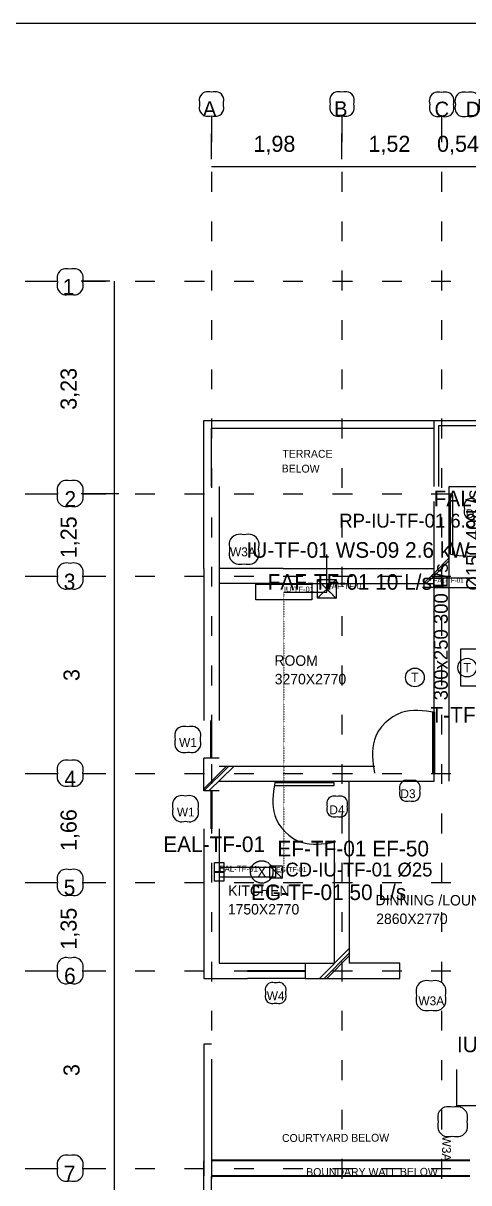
# Model space of a CAD drawing. Header units: millimetres. Extents: x 30 to 56197, y -4580 to 38782.
# Drawn here: x 24190 to 31346, y 20162 to 38782 of the extents above; entities that cross this region are included whole.
import ezdxf
from ezdxf.enums import TextEntityAlignment as Align

# ---------------------------------------------------------------- set-up
doc = ezdxf.new("R2010")
doc.units = ezdxf.units.MM
doc.linetypes.add('DASHED', pattern=[1.524, 1.27, -0.254])
doc.linetypes.add('DOT', pattern=[0.508, 0, -0.508])
for name, color, linetype in [('A-ARCH-REF', 8, 'CONTINUOUS'), ('M-ANNO', 7, 'CONTINUOUS'), ('M-CTRL', 200, 'CONTINUOUS'), ('M-DUCT-EXHS', 6, 'DASHED'), ('M-DUCT-FRSH', 4, 'DASHED'), ('M-EQPM', 1, 'CONTINUOUS'), ('M-PIPE-COND', 140, 'DOT'), ('M-PIPE-REFG', 30, 'CONTINUOUS')]:
    doc.layers.add(name, color=color, linetype=linetype)

msp = doc.modelspace()

# ---------------------------------------------------------------- linework, layer by layer
at = {"layer": 'A-ARCH-REF'}
for p, q in [((2132, 38782), (56197, 38782)), ((27211, 37287), (27211, 36869)), ((29306, 37287), (29306, 36869)), ((30906, 37287), (30906, 36869)), ((27211, 36599), (27211, 37010)), ((29306, 36599), (29306, 37010)), ((29306, 36599), (29306, 37010)), ((27211, 36481), (29306, 36481)), ((27211, 36393), (27211, 36075)), ((29306, 36481), (30906, 36481)), ((29306, 36393), (29306, 36075)), ((30906, 36481), (31477, 36481)), ((30906, 36393), (30906, 36075)), ((27211, 35598), (27211, 35281)), ((29306, 35598), (29306, 35281)), ((30906, 35598), (30906, 35281)), ((24222, 34639), (24746, 34639)), ((25581, 34639), (25122, 34639)), ((25140, 34639), (25516, 34639)), ((25652, 34639), (25652, 31226)), ((25987, 34639), (26305, 34639)), ((26782, 34639), (27099, 34639)), ((27211, 34810), (27211, 34492)), ((27576, 34639), (27894, 34639)), ((28364, 34639), (28682, 34639)), ((29159, 34639), (29477, 34639)), ((29306, 34810), (29306, 34492)), ((29953, 34639), (30271, 34639)), ((30742, 34639), (31059, 34639)), ((30906, 34810), (30906, 34492)), ((27211, 34015), (27211, 33698)), ((29306, 34015), (29306, 33698)), ((30906, 34015), (30906, 33698)), ((27211, 33221), (27211, 32903)), ((29306, 33221), (29306, 32903)), ((30906, 33221), (30906, 32903)), ((27088, 32403), (31030, 32403)), ((27088, 31344), (27088, 32403)), ((27211, 32432), (27211, 32115)), ((29306, 32432), (29306, 32115)), ((30789, 31344), (30789, 32403)), ((30789, 32403), (34202, 32403)), ((30906, 32432), (30906, 32115)), ((27211, 32279), (30789, 32279)), ((27211, 31344), (27211, 32279)), ((30865, 31344), (30865, 32321)), ((30865, 32321), (34119, 32321)), ((27211, 31638), (27211, 31320)), ((29306, 31638), (29306, 31320)), ((30906, 31638), (30906, 31320)), ((27088, 30026), (27088, 31344)), ((27335, 31344), (27335, 30026)), ((31030, 26613), (31030, 31344)), ((31030, 31344), (32107, 31344)), ((24222, 31226), (24746, 31226)), ((25728, 31226), (25122, 31226)), ((25728, 31226), (25122, 31226)), ((25140, 31226), (25516, 31226)), ((25652, 31226), (25652, 29902)), ((25987, 31226), (26305, 31226)), ((26782, 31226), (27099, 31226)), ((27576, 31226), (27894, 31226)), ((28364, 31226), (28682, 31226)), ((29159, 31226), (29477, 31226)), ((29953, 31226), (30271, 31226)), ((30742, 31226), (31059, 31226)), ((30789, 26613), (30789, 31103)), ((31089, 31203), (31048, 31203)), ((31048, 31203), (31048, 30255)), ((31089, 30255), (31089, 31203)), ((27211, 30844), (27211, 30526)), ((29306, 30844), (29306, 30526)), ((30906, 30844), (30906, 30526)), ((31030, 30196), (30789, 29949)), ((27088, 30026), (27088, 27584)), ((27211, 30055), (27211, 29737)), ((27335, 30026), (27335, 27584)), ((28364, 30026), (27335, 30026)), ((28364, 30026), (30789, 30026)), ((29306, 30055), (29306, 29737)), ((31030, 30155), (30789, 29908)), ((30789, 29785), (30789, 30026)), ((30906, 30055), (30906, 29737)), ((24222, 29902), (24746, 29902)), ((25140, 29902), (25516, 29902)), ((25652, 29902), (25652, 26736)), ((25987, 29902), (26305, 29902)), ((26782, 29902), (27099, 29902)), ((27576, 29902), (27894, 29902)), ((28364, 29902), (28682, 29902)), ((29159, 29902), (29477, 29902)), ((29953, 29902), (30271, 29902)), ((30789, 29949), (30618, 29785)), ((30789, 29908), (30659, 29785)), ((30742, 29902), (31059, 29902)), ((28364, 29785), (27335, 29785)), ((28364, 29785), (30789, 29785)), ((27211, 29261), (27211, 28943)), ((29306, 29261), (29306, 28943)), ((30906, 29261), (30906, 28943)), ((27211, 28466), (27211, 28149)), ((29306, 28466), (29306, 28149)), ((30906, 28466), (30906, 28149)), ((27205, 26978), (27205, 27584)), ((27211, 27678), (27211, 27360)), ((27217, 26978), (27217, 27584)), ((29306, 27678), (29306, 27360)), ((30765, 27713), (30765, 26736)), ((30801, 26736), (30801, 27713)), ((30906, 27678), (30906, 27360)), ((27335, 26978), (27088, 26978)), ((27088, 26454), (27088, 26978)), ((27088, 26489), (27452, 26854)), ((27093, 26454), (27494, 26854)), ((27170, 26454), (27576, 26854)), ((27211, 26884), (27211, 26566)), ((27335, 26854), (29836, 26854)), ((29306, 26884), (29306, 26566)), ((30906, 26884), (30906, 26566)), ((24222, 26736), (24746, 26736)), ((25140, 26736), (25516, 26736)), ((25652, 26736), (25652, 24983)), ((25987, 26736), (26305, 26736)), ((26782, 26736), (27099, 26736)), ((27576, 26736), (27894, 26736)), ((28364, 26736), (28682, 26736)), ((29159, 26736), (29477, 26736)), ((29953, 26736), (30271, 26736)), ((30742, 26736), (31059, 26736)), ((30765, 26736), (30801, 26736)), ((27335, 26454), (27088, 26454)), ((27205, 26454), (27205, 25848)), ((27217, 26454), (27217, 25848)), ((27335, 26613), (29836, 26613)), ((29182, 26583), (28223, 26583)), ((28223, 26542), (29182, 26542)), ((29182, 26542), (29182, 26583)), ((29424, 25660), (29424, 26613)), ((29836, 26613), (30789, 26613)), ((27211, 26089), (27211, 25771)), ((29306, 26089), (29306, 25771)), ((30906, 26089), (30906, 25771)), ((27088, 25848), (27088, 23441)), ((27335, 25848), (27335, 23688)), ((29182, 25660), (29182, 23688)), ((29424, 25660), (29424, 23688)), ((27211, 25301), (27211, 24983)), ((29306, 25301), (29306, 24983)), ((30906, 25301), (30906, 24983)), ((24222, 24983), (24746, 24983)), ((25140, 24983), (25516, 24983)), ((25652, 24983), (25652, 23565)), ((25987, 24983), (26305, 24983)), ((26782, 24983), (27099, 24983)), ((27576, 24983), (27894, 24983)), ((28364, 24983), (28682, 24983)), ((29159, 24983), (29477, 24983)), ((29953, 24983), (30271, 24983)), ((30742, 24983), (31059, 24983)), ((27211, 24506), (27211, 24189)), ((29306, 24506), (29306, 24189)), ((30906, 24506), (30906, 24189)), ((28947, 23441), (29424, 23924)), ((29023, 23441), (29424, 23847)), ((27211, 23712), (27211, 23394)), ((27335, 23688), (27794, 23688)), ((27794, 23688), (28718, 23688)), ((28718, 23688), (28718, 23441)), ((28723, 23688), (29182, 23688)), ((29065, 23441), (29424, 23806)), ((29306, 23712), (29306, 23394)), ((30236, 23688), (29424, 23688)), ((30236, 23441), (30236, 23688)), ((30906, 23712), (30906, 23394)), ((24222, 23565), (24746, 23565)), ((25140, 23565), (25516, 23565)), ((25652, 23565), (25652, 20393)), ((25987, 23565), (26305, 23565)), ((26782, 23565), (27099, 23565)), ((27576, 23565), (27894, 23565)), ((27794, 23571), (28718, 23571)), ((27794, 23559), (28718, 23559)), ((28364, 23565), (28682, 23565)), ((29159, 23565), (29477, 23565)), ((29953, 23565), (30271, 23565)), ((30742, 23565), (31059, 23565)), ((27088, 23441), (27335, 23441)), ((27335, 23441), (27794, 23441)), ((28718, 23441), (27794, 23441)), ((28718, 23441), (29424, 23441)), ((29424, 23441), (30236, 23441)), ((27211, 22923), (27211, 22606)), ((29306, 22923), (29306, 22606)), ((30906, 22923), (30906, 22606)), ((27211, 22388), (27088, 22388)), ((27088, 22388), (27088, 20275)), ((27211, 22147), (27211, 20523)), ((27211, 22129), (27211, 21811)), ((29306, 22129), (29306, 21811)), ((30906, 22129), (30906, 21811)), ((27211, 21335), (27211, 21017)), ((29306, 21335), (29306, 21017)), ((30906, 21335), (30906, 21017)), ((27088, 18404), (27088, 20517)), ((27211, 20546), (27211, 20228)), ((31360, 20523), (27211, 20523)), ((31360, 20517), (27211, 20517)), ((29306, 20546), (29306, 20228)), ((30906, 20546), (30906, 20228)), ((24222, 20393), (24746, 20393)), ((25140, 20393), (25516, 20393)), ((25652, 20393), (25652, 17227)), ((25987, 20393), (26305, 20393)), ((26782, 20393), (27099, 20393)), ((27576, 20393), (27894, 20393)), ((28364, 20393), (28682, 20393)), ((29159, 20393), (29477, 20393)), ((29953, 20393), (30271, 20393)), ((30742, 20393), (31059, 20393)), ((31360, 20275), (27211, 20275)), ((27211, 18645), (27211, 20264)), ((31360, 20264), (27211, 20264))]:
    msp.add_line(p, q, dxfattribs=at)
for points in [[(27214, 37675), (27108, 37675), (27023, 37590), (27023, 37484)], [(27405, 37484), (27405, 37590), (27320, 37675), (27214, 37675)], [(29309, 37675), (29203, 37675), (29118, 37590), (29118, 37484)], [(29500, 37484), (29500, 37590), (29415, 37675), (29309, 37675)], [(30909, 37670), (30804, 37670), (30718, 37584), (30718, 37478)], [(31101, 37478), (31101, 37584), (31015, 37670), (30909, 37670)], [(31321, 37670), (31216, 37670), (31130, 37584), (31130, 37478)], [(31513, 37478), (31513, 37584), (31427, 37670), (31321, 37670)], [(27023, 37484), (27023, 37379), (27108, 37293), (27214, 37293)], [(27214, 37293), (27320, 37293), (27405, 37379), (27405, 37484)], [(29118, 37484), (29118, 37379), (29203, 37293), (29309, 37293)], [(29309, 37293), (29415, 37293), (29500, 37379), (29500, 37484)], [(30718, 37478), (30718, 37373), (30804, 37287), (30909, 37287)], [(30909, 37287), (31015, 37287), (31101, 37373), (31101, 37478)], [(31130, 37478), (31130, 37373), (31216, 37287), (31321, 37287)], [(31321, 37287), (31427, 37287), (31513, 37373), (31513, 37478)], [(24943, 34833), (24831, 34833), (24740, 34742), (24740, 34630)], [(25146, 34630), (25146, 34742), (25055, 34833), (24943, 34833)], [(24740, 34630), (24740, 34518), (24831, 34427), (24943, 34427)], [(24943, 34427), (25055, 34427), (25146, 34518), (25146, 34630)], [(24943, 31432), (24831, 31432), (24740, 31341), (24740, 31229)], [(25146, 31229), (25146, 31341), (25055, 31432), (24943, 31432)], [(24740, 31229), (24740, 31117), (24831, 31026), (24943, 31026)], [(24943, 31026), (25055, 31026), (25146, 31117), (25146, 31229)], [(31051, 30255), (31575, 30255), (32001, 30681), (32001, 31206)], [(31439, 31144), (31350, 31144), (31277, 31071), (31277, 30982)], [(31277, 30982), (31277, 30893), (31350, 30820), (31439, 30820)], [(27738, 30567), (27609, 30567), (27505, 30463), (27505, 30335)], [(27970, 30335), (27970, 30463), (27866, 30567), (27738, 30567)], [(27505, 30335), (27505, 30206), (27609, 30102), (27738, 30102)], [(27738, 30102), (27866, 30102), (27970, 30206), (27970, 30335)], [(24943, 30108), (24831, 30108), (24740, 30017), (24740, 29905)], [(25146, 29905), (25146, 30017), (25055, 30108), (24943, 30108)], [(24740, 29905), (24740, 29793), (24831, 29702), (24943, 29702)], [(24943, 29702), (25055, 29702), (25146, 29793), (25146, 29905)], [(30804, 27713), (30266, 27713), (29830, 27277), (29830, 26739)], [(26832, 27484), (26719, 27484), (26629, 27393), (26629, 27281)], [(27035, 27281), (27035, 27393), (26944, 27484), (26832, 27484)], [(26629, 27281), (26629, 27169), (26719, 27078), (26832, 27078)], [(26832, 27078), (26944, 27078), (27035, 27169), (27035, 27281)], [(24943, 26942), (24831, 26942), (24740, 26852), (24740, 26739)], [(25146, 26739), (25146, 26852), (25055, 26942), (24943, 26942)], [(24740, 26739), (24740, 26627), (24831, 26536), (24943, 26536)], [(24943, 26536), (25055, 26536), (25146, 26627), (25146, 26739)], [(30397, 26619), (30308, 26619), (30236, 26546), (30236, 26457)], [(30559, 26457), (30559, 26546), (30487, 26619), (30397, 26619)], [(28229, 26586), (28229, 26058), (28657, 25630), (29185, 25630)], [(30236, 26457), (30236, 26368), (30308, 26295), (30397, 26295)], [(30397, 26295), (30487, 26295), (30559, 26368), (30559, 26457)], [(26796, 26372), (26684, 26372), (26593, 26281), (26593, 26169)], [(26999, 26169), (26999, 26281), (26908, 26372), (26796, 26372)], [(29232, 26366), (29143, 26366), (29071, 26293), (29071, 26204)], [(29394, 26204), (29394, 26293), (29322, 26366), (29232, 26366)], [(26593, 26169), (26593, 26056), (26684, 25966), (26796, 25966)], [(26796, 25966), (26908, 25966), (26999, 26056), (26999, 26169)], [(29071, 26204), (29071, 26115), (29143, 26042), (29232, 26042)], [(29232, 26042), (29322, 26042), (29394, 26115), (29394, 26204)], [(24943, 25189), (24831, 25189), (24740, 25098), (24740, 24986)], [(25146, 24986), (25146, 25098), (25055, 25189), (24943, 25189)], [(24740, 24986), (24740, 24874), (24831, 24783), (24943, 24783)], [(24943, 24783), (25055, 24783), (25146, 24874), (25146, 24986)], [(24943, 23771), (24831, 23771), (24740, 23680), (24740, 23568)], [(25146, 23568), (25146, 23680), (25055, 23771), (24943, 23771)], [(24740, 23568), (24740, 23456), (24831, 23365), (24943, 23365)], [(24943, 23365), (25055, 23365), (25146, 23456), (25146, 23568)], [(28244, 23371), (28154, 23371), (28082, 23298), (28082, 23209)], [(28406, 23209), (28406, 23298), (28333, 23371), (28244, 23371)], [(30739, 23400), (30610, 23400), (30506, 23296), (30506, 23168)], [(30971, 23168), (30971, 23296), (30867, 23400), (30739, 23400)], [(28082, 23209), (28082, 23119), (28154, 23047), (28244, 23047)], [(28244, 23047), (28333, 23047), (28406, 23119), (28406, 23209)], [(30506, 23168), (30506, 23039), (30610, 22935), (30739, 22935)], [(30739, 22935), (30867, 22935), (30971, 23039), (30971, 23168)], [(31086, 21376), (30958, 21376), (30854, 21272), (30854, 21143)], [(31318, 21143), (31318, 21272), (31214, 21376), (31086, 21376)], [(30854, 21143), (30854, 21015), (30958, 20911), (31086, 20911)], [(31086, 20911), (31214, 20911), (31318, 21015), (31318, 21143)], [(24943, 20599), (24831, 20599), (24740, 20508), (24740, 20396)], [(25146, 20396), (25146, 20508), (25055, 20599), (24943, 20599)], [(24740, 20396), (24740, 20284), (24831, 20193), (24943, 20193)], [(24943, 20193), (25055, 20193), (25146, 20284), (25146, 20396)]]:
    msp.add_spline(points, degree=3, dxfattribs=at)
at = {"layer": 'M-CTRL'}
for centre in [(31320, 28434), (30480, 28276)]:
    msp.add_circle(centre, 150, dxfattribs=at)
at = {"layer": 'M-DUCT-EXHS'}
msp.add_line((28149, 25252), (28349, 25052), dxfattribs=at)
for points in [[(27263, 25307), (27413, 25307), (27413, 25007), (27263, 25007)], [(28149, 25252), (28349, 25252), (28349, 25052), (28149, 25052)]]:
    msp.add_lwpolyline(points, close=True, dxfattribs=at)
at = {"layer": 'M-DUCT-EXHS', "linetype": 'DASHED'}
for points in [[(27413, 25152), (27413, 25157), (27263, 25157), (27263, 25152)], [(28249, 25227), (27338, 25227), (27338, 25077), (28249, 25077)]]:
    msp.add_lwpolyline(points, close=True, dxfattribs=at)
at = {"layer": 'M-DUCT-EXHS'}
msp.add_circle((28021, 25153), 180, dxfattribs=at)
at = {"layer": 'M-DUCT-FRSH'}
for p, q in [((28915, 29848), (29215, 29548)), ((29215, 29848), (28915, 29548))]:
    msp.add_line(p, q, dxfattribs=at)
for points in [[(28915, 29848), (29215, 29848), (29215, 29548), (28915, 29548)], [(30630, 29873), (30930, 29873), (30930, 29723), (30630, 29723)]]:
    msp.add_lwpolyline(points, close=True, dxfattribs=at)
at = {"layer": 'M-DUCT-FRSH', "linetype": 'DASHED'}
msp.add_lwpolyline([(30780, 29723), (31820, 29723), (31820, 29873), (30780, 29873)], close=True, dxfattribs=at)
at = {"layer": 'M-EQPM'}
for points in [[(27925, 29773), (28825, 29773), (28825, 29523), (27925, 29523)], [(31220, 28734), (32420, 28734), (32420, 28134), (31220, 28134)]]:
    msp.add_lwpolyline(points, close=True, dxfattribs=at)
at = {"layer": 'M-PIPE-COND', "linetype": 'DOT'}
msp.add_lwpolyline([(28375, 29648), (28375, 25152), (28249, 25152)], dxfattribs=at)
at = {"layer": 'M-PIPE-REFG', "linetype": 'CONTINUOUS'}
for points in [[(28375, 29648), (29065, 29648), (29065, 30248)], [(31755, 21395), (31155, 21395), (31155, 21983)]]:
    msp.add_lwpolyline(points, dxfattribs=at)

# ---------------------------------------------------------------- texts
at = {"layer": 'A-ARCH-REF'}
for s, height, p in [('A', 242, (27076, 37286)), ('B', 242, (29182, 37286)), ('C   D', 241.6, (30795, 37280)), ('1,98', 258.3, (27888, 36716)), ('1,52', 258.3, (29735, 36716)), ('0,54', 258.3, (30836, 36716)), ('1', 252, (24822, 34423)), ('TERRACE', 125.8, (28353, 31804)), ('2', 252, (24852, 31016)), ('D3', 142.7, (31295, 30833)), ('W3A', 142.7, (27511, 30221)), ('3270X2770', 167.7, (28229, 28166)), ('W1', 142.7, (26693, 27162)), ('4', 252, (24852, 26527)), ('D3', 142.7, (30247, 26338)), ('W1', 142.7, (26658, 26044)), ('D4', 142.7, (29106, 26079)), ('5', 252, (24840, 24779)), ('1750X2770', 167.7, (27476, 24470)), ('2860X2770', 167.7, (29859, 24317)), ('6', 252, (24846, 23361)), ('W3A', 142.7, (30536, 23013)), ('7', 252, (24840, 20183))]:
    msp.add_text(s, height=height, dxfattribs=at).set_placement(p)
for s, height, rotation, p in [('3,23', 258.3, 90, (25048, 32574)), ('BELOW', 125.8, -0.4996, (28341, 31569)), ('1,25', 258.3, 90, (25048, 30191)), ('3', 252, -1.593, (24837, 29693)), ('ROOM', 167.7, -0.4395, (28223, 28466)), ('3', 258, 90, (25095, 28219)), ('1,66', 258.3, 90, (25048, 25489)), ('KITCHEN', 167.7, -0.3077, (27482, 24771)), ('DINNING /LOUNGE', 167.75, -0.1484, (29847, 24618)), ('1,35', 258.3, 90, (25048, 23906)), ('W4', 142.7, -1.06, (28099, 23096)), ('3', 258, 90, (25095, 21876)), ('COURTYARD BELOW', 125.81, 0.1759, (28346, 20818)), ('W3A', 142.7, -90.7363, (30920, 20920)), ('BOUNDARY WALL BELOW', 125.81, 0.1427, (28735, 20271))]:
    msp.add_text(s, height=height, rotation=rotation, dxfattribs=at).set_placement(p)
at = {"layer": 'M-ANNO'}
for s, height, p in [('FAL-TF-01 FA 40 L/s', 250.2, (30780, 31024)), ('FAF-TF-01 10 L/s', 250.2, (28114, 29685)), ('FAF-TF-01', 95, (29065, 29698)), ('FAL-TF-01', 72.5, (30780, 29798)), ('IU-TF-01', 87.5, (28375, 29648)), ('EAL-TF-01', 250.2, (26438, 25473)), ('EF-TF-01 EF-50', 250.2, (28271, 25403)), ('EAL-TF-01', 95, (27338, 25157)), ('EG-TF-01', 80, (28249, 25152)), ('EG-TF-01 50 L/s', 250.2, (27849, 24702))]:
    msp.add_text(s, height=height, dxfattribs=at).set_placement(p)
for s, p in [('Ø150 40 L/s', (31525, 29672)), ('300x250 300 L/s', (31008, 27909))]:
    msp.add_text(s, height=222.4, rotation=90, dxfattribs=at).set_placement(p)
at = {"layer": 'M-CTRL'}
for p in [(31320, 28434), (30480, 28276)]:
    msp.add_text('T', height=150, dxfattribs=at).set_placement(p, align=Align.MIDDLE_CENTER)
msp.add_text('T-TF-01', height=250.2, dxfattribs=at).set_placement((30730, 27550))
at = {"layer": 'M-DUCT-EXHS'}
msp.add_text('X', height=180, dxfattribs=at).set_placement((28021, 25153), align=Align.MIDDLE_CENTER)
at = {"layer": 'M-EQPM'}
for s, p in [('IU-TF-01 WS-09 2.6 kW', (27775, 30198)), ('IU-TF-03 WS-09 2.6 kW', (31155, 22258))]:
    msp.add_text(s, height=250.2, dxfattribs=at).set_placement(p)
at = {"layer": 'M-PIPE-COND'}
msp.add_text('CD-IU-TF-01 Ø25', height=222.4, dxfattribs=at).set_placement((28399, 25080))
at = {"layer": 'M-PIPE-REFG'}
msp.add_text('RP-IU-TF-01 6.35/9.52', height=222.4, dxfattribs=at).set_placement((29265, 30682))

doc.saveas('drawing.dxf')
